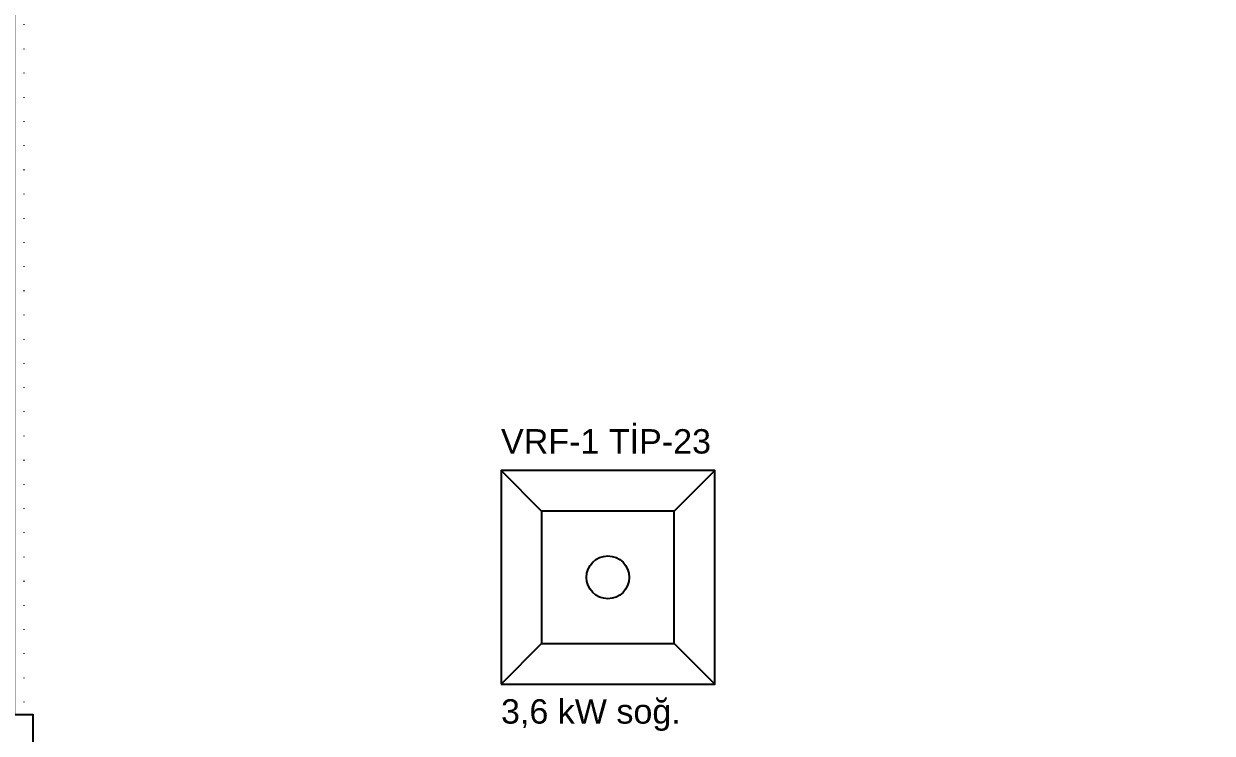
# Model space of a CAD drawing. Header units: inches. Extents: x 21 to 32698, y 13 to 3712.
# Drawn here: x 9356.7 to 9673.7, y 1129.6 to 1318.8 of the extents above; entities that cross this region are included whole.
import ezdxf

# ---------------------------------------------------------------- set-up
doc = ezdxf.new("R2010")
doc.units = ezdxf.units.IN
doc.header["$MEASUREMENT"] = 0
doc.linetypes.add('DOT', pattern=[6.35, 0, -6.35])
doc.layers.add('MEK-ELK-ETIKET', color=7, linetype='Continuous')
doc.layers.add('MEK-ELK-VRF-IC', color=4, linetype='Continuous')
doc.layers.add('Z_MİM_-KM-BEAM-RAY', color=8, linetype='DOT', lineweight=25)
doc.layers.add('Z_MİM_-KM-WALL-PLASTER', color=8, linetype='Continuous', lineweight=25)
doc.styles.add('MEK_ELK', font='arial.ttf')

# ---------------------------------------------------------------- blocks, each defined once
blk = doc.blocks.new('-KM_Kiriş İzi-1K')
at = {"layer": 'Z_MİM_-KM-BEAM-RAY'}
blk.add_line((25, 530), (25, 150), dxfattribs=at)
blk = doc.blocks.new('MEK_VRF_KASET_570')
for p, q in [((-28.5, 28.5), (-17.67, 17.67)), ((28.5, 28.5), (17.67, 17.67)), ((-28.5, -28.5), (-17.67, -17.67)), ((28.5, -28.5), (17.67, -17.67))]:
    blk.add_line(p, q)
for points in [[(-28.5, -28.5), (28.5, -28.5), (28.5, 28.5), (-28.5, 28.5)], [(-17.67, -17.67), (17.67, -17.67), (17.67, 17.67), (-17.67, 17.67)]]:
    blk.add_lwpolyline(points, close=True)
blk.add_circle((0, 0), 5.7)

msp = doc.modelspace()

# ---------------------------------------------------------------- linework, layer by layer
at = {"layer": 'Z_MİM_-KM-WALL-PLASTER'}
msp.add_lwpolyline([(9359.21, 1589.58), (9454.21, 1589.58), (9454.21, 1644.58), (9844.21, 1644.58), (9844.21, 1634.58), (9979.21, 1634.58), (9979.21, 1029.58), (9894.21, 1029.58), (9894.21, 1004.58), (9359.21, 1004.58), (9359.21, 1134.58), (9354.21, 1134.58), (9354.21, 1509.58), (9359.21, 1509.58)], close=True, dxfattribs=at)

# ---------------------------------------------------------------- block references
at = {"layer": 'MEK-ELK-VRF-IC'}
msp.add_blockref('MEK_VRF_KASET_570', (9512.5, 1171.2), dxfattribs=at)
at = {"layer": 'Z_MİM_-KM-BEAM-RAY'}
msp.add_blockref('-KM_Kiriş İzi-1K', (9331.71, 982.08), dxfattribs=at)

# ---------------------------------------------------------------- texts
at = {"layer": 'MEK-ELK-ETIKET', "style": 'MEK_ELK'}
for s, p in [('VRF-1 TİP-23', (9484, 1204.2)), ('3,6 kW soğ.', (9484, 1132.2))]:
    msp.add_text(s, height=6.5, dxfattribs=at).set_placement(p)

doc.saveas('drawing.dxf')
